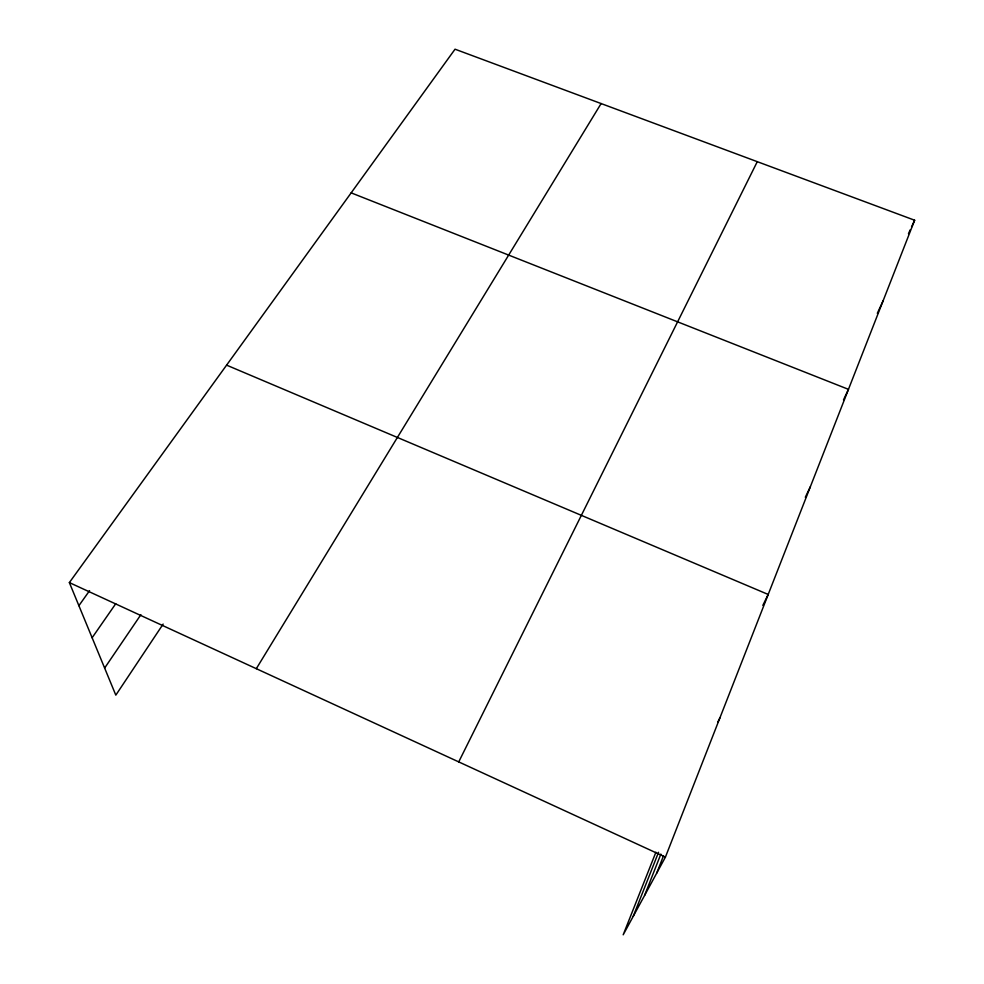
<?xml version="1.0" encoding="UTF-8"?>
<svg xmlns="http://www.w3.org/2000/svg" width="984" height="984" viewBox="0 0 984 984"><rect width="100%" height="100%" fill="white"/><g stroke="black" fill="none" stroke-linecap="round" stroke-linejoin="round"><path stroke-width="1.48" d="M655.898 852.218L623.192 934.8L665.43 857.089L914.64 220.232L455.038 49.2L69.36 582.589L115.817 695.147L163.135 624.077M656.685 873.165L663.413 856.031M633.265 916.252L658.542 852.279M644.606 895.391L660.867 854.087M908.466 233.688L910.323 229.653M911.553 226.96L914.64 220.232M877.322 313.293L883.066 300.907M843.497 399.91L848.466 389.344L351.165 192.864M805.318 497.252L810.361 486.723M762.834 605.381L768.196 594.459L226.591 365.138M458.728 761.899L757.274 161.671M717.816 722.035L719.796 718.16M256.307 668.689L601.126 103.554M104.636 668.062L140.897 614.668M92.127 637.743L115.755 603.709M78.892 605.677L89.556 590.671M69.36 582.589L665.43 857.089"/></g></svg>
